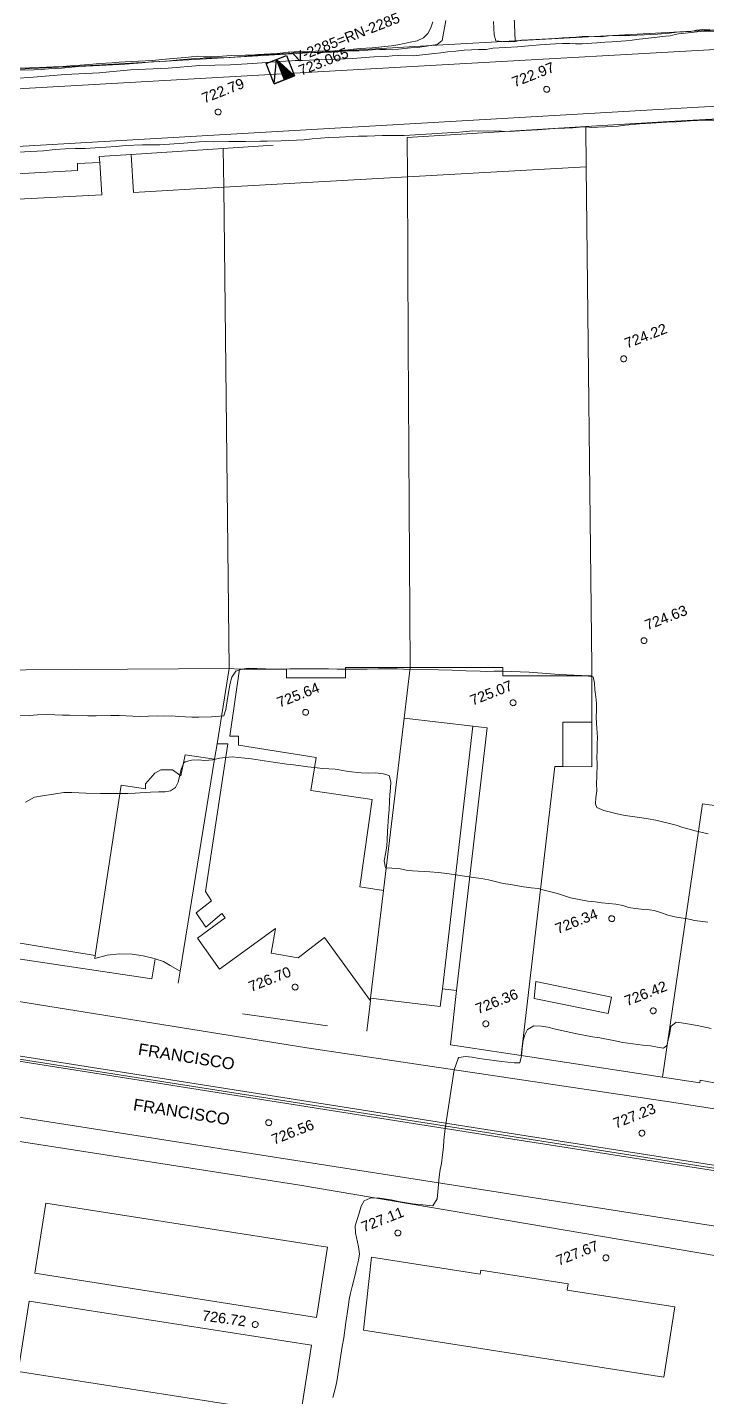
# Model space of a CAD drawing. Header units: millimetres. Extents: x 348 to 2201, y 118 to 1049.
# Drawn here: x 639.7 to 754.6, y 485.9 to 717.6 of the extents above; entities that cross this region are included whole.
import ezdxf
from ezdxf.enums import TextEntityAlignment as Align

# ---------------------------------------------------------------- set-up
doc = ezdxf.new("R2010")
doc.units = ezdxf.units.MM
for name, color, linetype, lineweight in [('100_SIST_VIARIO_MEIO_FIO', 1, 'Continuous', 18), ('108_SEP_FIS_CANT_CENT_ILHA', 7, 'Continuous', 18), ('144_P_DUPLA_ASF_TOP', 7, 'Continuous', 18), ('206_MURO_E_MURO_ARRIMO', 7, 'Continuous', 18), ('216_EDIF_NOTAVEL', 2, 'Continuous', 18), ('600_CURVA_MESTRA', 14, 'Continuous', 18), ('604_CURVA_INTERM', 7, 'Continuous', 18), ('606_PTO_COTADO', 9, 'Continuous', 18), ('624_SEGM_CURVA_MESTRA', 14, 'Continuous', 18), ('626_SEGM_CURVA_INTERM', 7, 'Continuous', 18), ('712_V_REDE_SEC_II_PLANIALT', 7, 'Continuous', 18)]:
    doc.layers.add(name, color=color, linetype=linetype, lineweight=lineweight)
doc.styles.add('Style-Arial', font='arial.ttf')

# ---------------------------------------------------------------- blocks, each defined once
blk = doc.blocks.new('SP20')
at = {"color": 0, "linetype": 'Continuous', "lineweight": 25}
for p, q in [((-1.85, -1.85), (0, 1.85)), ((-1.85, -1.85), (-1.85, 1.85)), ((-1.85, 1.85), (1.83, 1.85)), ((0, 1.85), (1.83, -1.85)), ((0, 1.85), (1.83, -1.85)), ((0, -1.85), (0, 1.85)), ((0.05, 1.63), (1.75, -1.8)), ((0.05, -1.8), (0.05, 1.63)), ((0.1, 1.42), (1.67, -1.75)), ((0.1, -1.75), (0.1, 1.42)), ((0.15, 1.21), (1.59, -1.7)), ((0.15, -1.7), (0.15, 1.21)), ((0.2, 0.99), (1.51, -1.65)), ((0.2, -1.65), (0.2, 0.99)), ((0.25, 0.78), (1.43, -1.6)), ((0.25, -1.6), (0.25, 0.78)), ((0.3, 0.56), (1.35, -1.55)), ((0.3, -1.55), (0.3, 0.56)), ((0.35, 0.35), (1.27, -1.5)), ((0.35, -1.5), (0.35, 0.35)), ((0.4, 0.14), (1.18, -1.45)), ((0.4, -1.45), (0.4, 0.14)), ((1.83, 1.85), (1.83, -1.85)), ((-1.85, -1.85), (1.83, -1.85)), ((1.83, -1.85), (-1.85, -1.85)), ((1.83, -1.85), (0, -1.85)), ((1.75, -1.8), (0.05, -1.8)), ((1.67, -1.75), (0.1, -1.75)), ((1.59, -1.7), (0.15, -1.7)), ((1.51, -1.65), (0.2, -1.65)), ((1.43, -1.6), (0.25, -1.6)), ((1.35, -1.55), (0.3, -1.55)), ((1.27, -1.5), (0.35, -1.5)), ((1.18, -1.45), (0.4, -1.45)), ((0.45, -0.08), (1.1, -1.4)), ((0.45, -1.4), (0.45, -0.08)), ((1.1, -1.4), (0.45, -1.4)), ((0.5, -0.29), (1.02, -1.35)), ((0.5, -1.35), (0.5, -0.29)), ((1.02, -1.35), (0.5, -1.35)), ((0.55, -0.5), (0.94, -1.3)), ((0.55, -1.3), (0.55, -0.5)), ((0.94, -1.3), (0.55, -1.3)), ((0.6, -0.72), (0.86, -1.25)), ((0.6, -1.25), (0.6, -0.72)), ((0.86, -1.25), (0.6, -1.25)), ((0.65, -0.93), (0.78, -1.2)), ((0.65, -1.2), (0.65, -0.93)), ((0.78, -1.2), (0.65, -1.2))]:
    blk.add_line(p, q, dxfattribs=at)
blk = doc.blocks.new('SP09')
at = {"color": 0, "linetype": 'Continuous'}
blk.add_lwpolyline([(-0.03, -0.51), (-0.14, -0.49), (-0.24, -0.46), (-0.31, -0.42), (-0.35, -0.39), (-0.42, -0.31), (-0.47, -0.24), (-0.51, -0.15), (-0.52, -0.09), (-0.52, 0.03), (-0.51, 0.11), (-0.48, 0.2), (-0.44, 0.27), (-0.4, 0.33), (-0.32, 0.39), (-0.23, 0.44), (-0.15, 0.48), (-0.1, 0.48), (-0.03, 0.48), (0.08, 0.48), (0.19, 0.44), (0.27, 0.4), (0.35, 0.32), (0.41, 0.23), (0.46, 0.11), (0.48, 0.03), (0.48, -0.03), (0.47, -0.08), (0.44, -0.21), (0.38, -0.3), (0.31, -0.38), (0.23, -0.44), (0.1, -0.49), (0.02, -0.51)], close=True, dxfattribs=at)

msp = doc.modelspace()

# ---------------------------------------------------------------- linework, layer by layer
at = {"layer": '100_SIST_VIARIO_MEIO_FIO'}
for points in [[(861.52, 719.73), (692.76, 710.27), (555.53, 702.45)], [(555.03, 692.59), (801.05, 706.81), (865.75, 710.28), (897.49, 711.53)], [(983.59, 499.27), (959.45, 503.1), (880.4, 515.09), (749.04, 535.63), (686.98, 544.9), (569.91, 563.72), (537.1, 568.63), (535.74, 569.08), (533.81, 571.26), (532.89, 573.65), (550.81, 689.9), (553.43, 692.12), (554.13, 692.38), (555.03, 692.59)], [(957.86, 482.03), (917.1, 488.39), (838.5, 501.8), (626.71, 534.96), (565.49, 543.62), (531.72, 548.85), (529.32, 547.85), (527.93, 545.37), (509.59, 434.21)]]:
    msp.add_lwpolyline(points, dxfattribs=at)
at = {"layer": '108_SEP_FIS_CANT_CENT_ILHA'}
msp.add_lwpolyline([(609.3, 547.19), (720.02, 529.69), (836.87, 511.46), (868.73, 506.01), (899.04, 500.34), (954.88, 491.76), (955.99, 492.16), (956.14, 492.99), (954.31, 494.14), (885.14, 505.27), (858.81, 508.91), (719.39, 530.7), (609.95, 547.99), (580.2, 553.5), (533.06, 560.4), (532.64, 559.41), (533.28, 558.77), (548.01, 555.71), (586.41, 549.69), (601.38, 548.58), (604.11, 548.04)], close=True, dxfattribs=at)
msp.add_lwpolyline([(609.3, 547.19), (634, 543.65), (818.62, 514.67), (853.92, 508.71)], dxfattribs=at)
at = {"layer": '206_MURO_E_MURO_ARRIMO'}
for p, q in [((831.58, 721.19), (754.16, 717.03)), ((754.16, 717.03), (722.22, 715.26)), ((709.99, 714.59), (676.76, 712.64)), ((722.22, 715.26), (709.99, 714.59)), ((676.76, 712.64), (648.44, 711.01)), ((648.44, 711.01), (618.08, 709.4)), ((748.18, 701.61), (780.98, 703.51)), ((703.97, 698.93), (734.16, 700.76)), ((734.16, 700.76), (748.18, 701.61)), ((672.84, 697.04), (681.26, 697.62)), ((657.28, 696.05), (672.84, 697.04)), ((632.06, 692.43), (648.22, 693.31)), ((648.22, 693.31), (648.23, 694.51)), ((648.23, 694.51), (651.96, 694.7)), ((676.12, 550.64), (690.45, 548.61)), ((711.25, 545.4), (723.23, 543.56)), ((723.23, 543.56), (747.12, 539.9)), ((747.12, 539.9), (753.44, 538.93)), ((753.44, 538.93), (753.5, 539.39)), ((753.5, 539.39), (757.04, 538.75)), ((626.27, 530.89), (685.45, 521.71)), ((685.45, 521.71), (922.61, 481.48))]:
    msp.add_line(p, q, dxfattribs=at)
for points in [[(719.2, 787.51), (722.22, 715.26)], [(734.23, 693.96), (734.16, 700.76)], [(704, 692.25), (703.97, 698.93)], [(672.84, 697.04), (672.92, 690.49)], [(703.43, 600.64), (704.45, 609.22)], [(735.16, 599.98), (735.16, 607.83)], [(671.8, 596.3), (671.38, 593.71)], [(723.23, 543.56), (728.9, 592.51), (730.25, 592.5)], [(763.95, 584.78), (753.88, 586.16), (747.12, 539.9)], [(665.55, 557.83), (665.22, 555.8)], [(711.25, 545.4), (712.31, 554.56)], [(697.11, 547.71), (697.72, 552.83)]]:
    msp.add_lwpolyline(points, dxfattribs=at)
at = {"layer": '216_EDIF_NOTAVEL'}
msp.add_lwpolyline([(623.95, 687.75), (652.32, 689.24), (651.96, 694.7), (651.87, 695.71), (657.28, 696.05), (657.67, 689.63), (672.92, 690.49), (673.86, 609.05), (622.27, 608.71)], dxfattribs=at)
for points in [[(704, 692.25), (704.12, 664.08), (704.45, 609.22), (720.14, 609.22), (720.14, 607.84), (735.16, 607.83), (735.16, 609.36), (734.23, 693.96)], [(672.92, 690.49), (673.86, 609.05), (675.57, 608.96), (683.56, 608.96), (683.56, 607.47), (693.53, 607.46), (693.53, 609.23), (704.45, 609.22), (704.12, 664.08), (704, 692.25)], [(671.8, 596.3), (673.6, 596.3), (669.86, 571.32), (670.84, 569.78), (668.24, 567.75), (669.92, 565.29), (672.63, 567.62), (673.19, 566.89), (668.48, 563.44), (672.22, 558.17), (681.68, 565.05), (680.92, 560.88), (685.52, 560.13), (689.99, 563.56), (697.72, 552.83), (697.77, 553.26), (699.95, 571.48), (695.92, 572.11), (698.01, 586.88), (687.65, 588.45), (688.58, 594.02), (675.42, 596.09), (675.42, 597.63), (673.97, 597.63), (675.57, 608.96), (673.86, 609.05)], [(703.43, 600.64), (715.04, 599.32), (709.89, 554.84), (709.55, 551.9), (697.77, 553.26), (699.95, 571.48)], [(715.04, 599.32), (709.89, 554.84), (712.31, 554.56), (717.47, 599.04)], [(735.16, 599.98), (735.15, 592.43), (730.25, 592.5), (730.26, 599.98)], [(651.2, 560.53), (628.16, 564.27), (632.82, 592.96), (627.67, 593.79), (627.25, 591.22), (626.34, 591.36), (622.07, 565.06), (621.57, 562.44), (660.77, 556.56), (661.31, 559.92), (660.92, 560.05), (659.33, 560.42), (657.45, 560.72), (655.33, 560.8), (653.2, 560.55), (651.12, 560)], [(651.2, 560.53), (651.12, 560), (653.2, 560.55), (655.33, 560.8), (657.45, 560.72), (659.33, 560.42), (660.92, 560.05), (661.31, 559.92), (662.72, 559.47), (663.87, 558.83), (665.55, 557.83), (671.38, 593.71), (666.43, 594.47), (665.68, 590.88), (664.28, 591.92), (662.32, 591.92), (661.26, 591.37), (659.72, 589.57), (659.72, 588.69), (655.58, 589.35)], [(725.71, 556.08), (725.4, 553.24), (737.94, 550.69), (738.51, 553.48)], [(642.85, 518.61), (690.48, 511.15), (688.62, 499.27), (640.99, 506.73)], [(697.93, 509.45), (716.26, 506.58), (716.37, 507.28), (731.14, 504.96), (730.97, 503.88), (749.18, 501.03), (747.32, 489.13), (696.55, 497.09)], [(640.02, 502), (687.78, 494.55), (685.92, 482.66), (638.16, 490.11)]]:
    msp.add_lwpolyline(points, close=True, dxfattribs=at)
at = {"layer": '600_CURVA_MESTRA', "elevation": 725}
for points in [[(693.99, 713.78), (694.89, 713.85), (695.98, 713.99), (698.04, 714.09), (699.13, 714.18), (700.15, 714.32), (701.27, 714.45), (702.35, 714.6), (703.43, 714.81), (704.44, 715.04), (705.64, 715.27), (706.7, 715.77), (707.46, 716.49), (707.93, 717.47), (708.26, 718.49)], [(638.38, 710.64), (641.8, 710.77), (642.96, 710.84), (644.15, 710.87), (645.17, 710.87), (647.51, 711.09), (648.67, 711.13), (650.81, 711.32), (651.89, 711.43), (654.08, 711.54), (655.18, 711.67), (657.34, 711.8), (658.52, 711.82), (660.82, 711.95), (661.98, 712.05), (663.1, 712.18), (666.41, 712.47), (667.46, 712.58), (668.53, 712.66), (669.62, 712.56), (670.74, 712.56), (671.99, 712.62), (674.18, 712.8), (676.55, 712.85), (677.67, 712.84), (678.68, 712.94), (680.83, 713.08), (681.94, 713.12), (682.98, 713.22), (683.84, 713.34)], [(637.6, 601.15), (640.11, 601.14), (641.42, 601.22), (642.98, 601.26), (644.36, 601.24), (645.67, 601.18), (646.83, 601.19), (649.95, 601.08), (651.35, 601.06), (653.82, 601.11), (655.25, 601.11), (658.76, 600.97), (661.65, 601.03), (662.93, 600.99), (664.1, 601.08), (665.32, 600.92), (666.4, 600.89), (667.56, 600.83), (668.7, 600.83), (670.85, 600.91), (672.92, 601.03), (673.3, 602.11), (673.61, 604.31), (674.01, 606.61), (674.28, 607.62), (674.99, 608.59), (675.98, 608.95), (677.09, 609.11), (679.99, 609), (681.44, 608.98), (684.11, 609), (685.6, 609.01), (688.96, 608.99), (690.65, 609.01), (692.1, 608.98), (695.67, 608.95), (697.16, 608.97), (699.07, 609.03), (700.96, 609.01), (702.24, 609.03), (703.33, 608.95), (704.46, 608.92), (709.22, 608.85), (711.56, 608.8), (713.92, 608.65), (716.29, 608.59), (717.35, 608.58), (718.65, 608.62), (720.12, 608.62), (723.03, 608.48), (724.55, 608.42), (729.63, 608.05), (730.92, 607.97), (733.42, 607.9), (734.62, 607.78), (735.39, 607.67), (735.6, 606.58), (735.67, 605.45), (735.86, 604.28), (735.94, 603.12), (735.93, 601.96), (735.9, 600.81), (735.94, 599.74), (736.1, 597.37), (736.04, 596.24), (736.07, 595.13), (736.03, 594), (736.08, 592.99), (736, 590.72), (735.98, 589.58), (735.99, 588.36), (735.86, 587.2), (735.79, 586.17), (736, 585.56), (737.2, 585.06), (738.3, 584.73), (739.47, 584.46), (740.78, 584.21), (743.64, 583.8), (744.67, 583.64), (745.96, 583.42), (749.44, 582.55), (750.53, 582.15), (751.6, 581.86), (752.66, 581.62), (754.82, 581.07)]]:
    msp.add_lwpolyline(points, dxfattribs=at)
at = {"layer": '604_CURVA_INTERM', "flags": 128}
for points, elevation in [([(693.18, 713.51), (693.63, 713.56), (695.8, 713.58), (698.05, 713.73), (699.24, 713.79), (700.27, 713.82), (701.4, 713.78), (702.46, 713.86), (704.49, 714.07), (705.67, 714.16), (706.83, 714.29), (707.96, 714.46), (709.03, 714.66), (709.85, 715.31), (710.46, 718.73)], 724), ([(718.54, 718.55), (718.67, 716.28), (718.96, 715.29), (720.03, 715.15), (721.14, 715.11), (722.18, 715.17), (723.26, 715.37), (725.71, 715.51), (726.74, 715.54), (728.91, 715.68), (730.18, 715.79), (731.35, 715.82), (732.44, 715.88), (733.51, 715.98), (734.63, 716), (736.77, 715.96), (737.96, 716.13), (739.3, 716.16), (740.46, 716.16), (741.57, 716.19), (743.99, 716.31), (745, 716.32), (746.24, 716.39), (748.32, 716.58), (749.53, 716.73), (751.89, 716.87), (752.88, 717.06), (753.94, 717.19), (755.09, 717.24)], 724), ([(766.29, 717.58), (765.13, 717.52), (763.97, 717.39), (762.93, 717.31), (761.78, 717.17), (759.39, 716.99), (756.81, 716.92), (755.65, 716.93), (754.19, 716.9), (753, 716.82), (751.95, 716.7), (750.92, 716.56), (749.83, 716.44), (748.83, 716.26), (748.41, 716.14)], 723), ([(639.41, 586.46), (640.94, 587.27), (641.92, 587.46), (644.47, 587.86), (645.92, 588.07), (647.25, 588.11), (649.63, 587.96), (652.09, 587.92), (654.5, 587.91), (656.74, 587.93), (657.94, 587.97), (660.52, 588.15), (661.93, 588.21), (663.02, 588.21), (663.92, 588.38), (664.79, 588.94), (665.25, 589.85), (665.71, 592.01), (666.16, 593.12), (666.43, 593.3), (667.5, 593.55), (668.62, 593.6), (669.73, 593.49), (671.09, 593.61), (672.2, 593.9), (673.22, 594.01), (674.38, 594.11), (676.5, 593.91), (677.63, 593.77), (681.27, 593.23), (683.59, 592.89), (684.73, 592.77), (685.99, 592.62), (687.13, 592.43), (688.29, 592.33), (689.64, 592.16), (691.76, 592.02), (692.76, 591.87), (693.96, 591.63), (696.16, 591.4), (697.44, 591.33), (698.65, 591.39), (699.88, 591.23), (700.88, 590.96), (701.16, 589.88), (701.1, 588.84), (700.99, 587.77), (700.93, 586.61), (700.88, 585.18), (700.77, 584.06), (700.6, 581.49), (700.57, 580.07), (700.5, 579.04), (700.33, 577.99), (700.06, 576.51), (700.28, 575.33), (701.36, 575.26), (702.56, 575.21), (703.77, 574.96), (704.86, 574.83), (707.75, 574.65), (709.18, 574.55), (710.64, 574.38), (714.37, 573.8), (716.44, 573.54), (717.72, 573.3), (720.2, 572.66), (721.42, 572.5), (723.59, 572.14), (724.9, 571.97), (726.09, 571.83), (727.13, 571.58), (729.34, 570.99), (731.57, 570.24), (734.5, 569.68), (735.72, 569.57), (736.86, 569.43), (739.22, 569.17), (740.39, 568.98), (741.42, 568.64), (742.47, 568.45), (743.49, 568.36), (744.5, 568.31), (745.7, 568.09), (746.94, 567.72), (748.02, 567.34), (749.18, 567.04), (750.19, 566.9), (751.34, 566.69), (752.51, 566.42), (754.76, 566.14)], 726), ([(691.38, 485.72), (691.82, 487.42), (692.04, 488.43), (692.74, 492.9), (692.98, 494.37), (693.26, 495.8), (693.57, 498.41), (693.95, 501.01), (694.12, 502.3), (694.34, 503.34), (694.64, 504.49), (695.21, 506.72), (695.43, 507.81), (695.73, 508.93), (695.89, 510.03), (695.73, 511.2), (695.19, 513.6), (695.16, 514.75), (695.8, 516.92), (696.18, 518.09), (696.68, 518.99), (697.67, 519.44), (698.93, 519.5), (701.22, 519.15), (702.46, 518.9), (704.86, 518.49), (707.15, 518.24), (708.3, 518.14), (708.99, 519.31), (709.12, 520.5), (709.35, 523.06), (709.53, 524.28), (709.72, 525.32), (709.89, 526.75), (710.08, 528.06), (710.16, 529.27), (710.37, 531.22), (711.88, 541.18), (712.56, 543.09), (712.69, 543.22), (713.78, 543.42), (714.92, 543.31), (716.12, 543.1), (718.68, 542.74), (719.88, 542.58), (722.01, 542.35), (723.01, 542.32), (723.29, 543.5), (723.38, 544.75), (723.57, 546.1), (723.85, 547.09), (724.28, 548), (725.37, 548.62), (726.63, 548.53), (727.74, 548.35), (729, 548.04), (732.61, 547.26), (735.25, 546.75), (736.53, 546.55), (739.09, 546.06), (740.4, 545.78), (743.81, 545.35), (745.11, 545.2), (746.28, 544.98), (747.3, 544.85), (747.87, 545.26), (748.12, 546.42), (748.36, 547.4), (748.55, 548.51), (749.43, 549.23), (750.69, 549.05), (753, 548.64), (755.33, 548.15)], 727)]:
    msp.add_lwpolyline(points, dxfattribs=dict(at, elevation=elevation))
at = {"layer": '604_CURVA_INTERM'}
for points, elevation in [([(748.41, 716.14), (747.63, 716.08), (744.27, 715.68), (743.15, 715.56), (741.99, 715.4), (740.93, 715.27), (738.57, 715.09), (737.35, 715.03), (735.99, 714.93), (733.52, 714.79), (732.43, 714.79), (731.43, 714.82), (730.21, 714.82), (729.01, 714.79), (726.39, 714.58), (723.86, 714.35), (722.57, 714.26), (718.4, 714.01), (717.3, 713.79), (716, 713.8), (714.82, 713.77), (713.6, 713.68), (712.15, 713.51), (710.77, 713.39), (709.61, 713.23), (708.55, 713.12), (705.04, 712.75), (702.48, 712.82), (701.4, 712.71), (700.34, 712.64), (698.28, 712.57), (696.85, 712.47), (694.76, 712.28), (692.18, 712.17), (691.06, 712.14), (688.71, 712.06)], 723), ([(684.41, 711.89), (682.34, 711.78), (679.44, 711.55), (676.88, 711.38), (674.07, 711.23), (671.41, 711.16), (668.9, 711.12), (663.51, 710.67), (657.19, 710.38), (651.86, 709.88), (646.14, 709.55), (640.71, 709.12), (634.23, 708.69)], 723), ([(638.14, 710.3), (640.86, 710.35), (642.05, 710.41), (643.31, 710.52), (645.55, 710.63), (648.36, 710.95), (650.84, 711.06), (653.06, 711.13), (654.12, 711.21), (655.54, 711.28), (656.92, 711.4), (659.14, 711.57), (660.71, 711.71), (663.25, 711.84), (664.32, 711.93), (665.44, 712.06), (668.17, 712.26), (670.7, 712.39), (671.79, 712.42), (672.92, 712.4), (674, 712.46), (675.28, 712.57), (676.42, 712.65), (679.25, 712.91), (680.48, 712.99), (682.76, 713.05), (683.87, 713.14), (683.92, 713.15)], 724), ([(637.11, 696.38), (641.39, 696.63), (642.45, 696.68), (644.42, 696.86), (646.2, 696.99), (647.84, 697.06), (649.5, 697.06), (651.21, 697.15), (652.99, 697.31), (654.72, 697.42), (656.31, 697.56), (659.22, 697.7), (660.63, 697.68), (662.11, 697.7), (666.21, 697.97), (667.56, 698.07), (668.79, 698.18), (670.01, 698.22), (671.25, 698.19), (673.8, 698.22), (676.59, 698.23), (679.12, 698.29), (680.26, 698.28), (682.65, 698.33), (683.92, 698.39), (686.5, 698.54), (687.87, 698.7), (690.69, 698.9), (692.42, 698.97), (695.73, 699.15), (697.16, 699.17), (698.5, 699.21), (699.75, 699.23), (700.99, 699.23), (703.43, 699.27), (708.12, 699.54), (711.61, 699.76), (712.77, 699.83), (713.91, 699.94), (715.05, 700.02), (716.06, 700), (717.46, 700.03), (719.91, 700.01), (721.17, 699.95), (723.81, 700.13), (726.02, 700.23), (729.55, 700.47), (730.58, 700.52), (731.93, 700.56), (733.08, 700.66), (734.16, 700.7), (735.17, 700.6), (736.17, 700.66), (737.48, 700.7), (738.52, 700.8), (739.64, 700.86), (740.78, 700.99), (743.24, 701.23), (744.27, 701.31), (746.04, 701.39), (747.85, 701.5), (749.43, 701.58), (751.83, 701.76), (754.28, 701.86), (756.27, 701.87)], 723)]:
    msp.add_lwpolyline(points, dxfattribs=dict(at, elevation=elevation))
at = {"layer": '624_SEGM_CURVA_MESTRA', "elevation": 725}
msp.add_lwpolyline([(683.84, 713.34), (684.1, 713.37), (686.36, 713.53), (687.39, 713.46), (688.46, 713.5), (691.7, 713.58), (693.99, 713.78)], dxfattribs=at)
at = {"layer": '626_SEGM_CURVA_INTERM'}
for points, elevation in [([(683.92, 713.15), (685.06, 713.28), (686.14, 713.35), (687.31, 713.28), (688.35, 713.27), (691.21, 713.37), (692.49, 713.45), (693.18, 713.51)], 724), ([(688.71, 712.06), (688.56, 712.06), (686.22, 711.96), (684.98, 711.92), (684.41, 711.89)], 723)]:
    msp.add_lwpolyline(points, dxfattribs=dict(at, elevation=elevation))

# ---------------------------------------------------------------- block references
at = {"layer": '606_PTO_COTADO', "rotation": 21.41522089134761}
for p in [(727.55, 707.09, 722.97), (672, 703.25, 722.79), (740.57, 661.48, 724.22), (744, 613.8, 724.63), (721.86, 603.29, 725.07), (686.8, 601.67, 725.64), (738.55, 566.76, 726.34), (685.01, 555.18, 726.7), (745.57, 551.16, 726.42), (717.26, 548.96, 726.36), (680.55, 532.24, 726.56), (743.66, 530.46, 727.23), (702.4, 513.57, 727.11), (737.57, 509.36, 727.67), (678.27, 498.08, 726.72)]:
    msp.add_blockref('SP09', p, dxfattribs=at)
at = {"layer": '712_V_REDE_SEC_II_PLANIALT', "rotation": 21.41522089134761}
msp.add_blockref('SP20', (682.52, 710.38, 723.07), dxfattribs=at)
msp.add_blockref('SP20', (682.52, 710.38, 723.07), dxfattribs=at)
msp.add_blockref('SP20', (682.52, 710.38, 723.07), dxfattribs=at)
msp.add_blockref('SP20', (682.52, 710.38, 723.07), dxfattribs=at)

# ---------------------------------------------------------------- texts
at = {"layer": '144_P_DUPLA_ASF_TOP', "style": 'Style-Arial'}
for rotation, p in [(351.0233, (658.5, 544.69)), (351.0702, (657.67, 535.32))]:
    msp.add_text('FRANCISCO', height=2, rotation=rotation, dxfattribs=at).set_placement(p, align=Align.MIDDLE_LEFT)
at = {"layer": '606_PTO_COTADO', "style": 'Style-Arial'}
for s, rotation, p in [('722.97', 21.4152, (725.25, 709.57, 722.97)), ('722.79', 21.4152, (672.79, 706.84, 722.79)), ('724.22', 21.4152, (744.27, 665.36, 724.22)), ('724.63', 21.4152, (747.7, 617.69, 724.63)), ('725.07', 21.4152, (718.15, 604.95, 725.07)), ('725.64', 21.4152, (685.51, 604.6, 725.64)), ('726.34', 21.4152, (732.56, 566.31, 726.34)), ('726.70', 21.4152, (680.7, 556.51, 726.7)), ('726.42', 21.4152, (744.27, 554.09, 726.42)), ('726.36', 21.4152, (719.08, 552.75, 726.36)), ('727.23', 21.4152, (742.36, 533.39, 727.23)), ('726.56', 21.4152, (684.58, 530.64, 726.56)), ('727.11', 21.4152, (699.76, 515.85, 727.11)), ('727.67', 21.4152, (732.7, 510.16, 727.67)), ('726.72', 352.1022, (673, 499.11, 726.72))]:
    msp.add_text(s, height=1.75, rotation=rotation, dxfattribs=at).set_placement(p, align=Align.MIDDLE_CENTER)
at = {"layer": '712_V_REDE_SEC_II_PLANIALT', "style": 'Style-Arial'}
for s, p in [('V-2285=RN-2285', (685.11, 711.51, 723.07)), ('723.065', (685.99, 709.36, 723.07))]:
    msp.add_text(s, height=1.75, rotation=21.4152, dxfattribs=at).set_placement(p)

doc.saveas('drawing.dxf')
